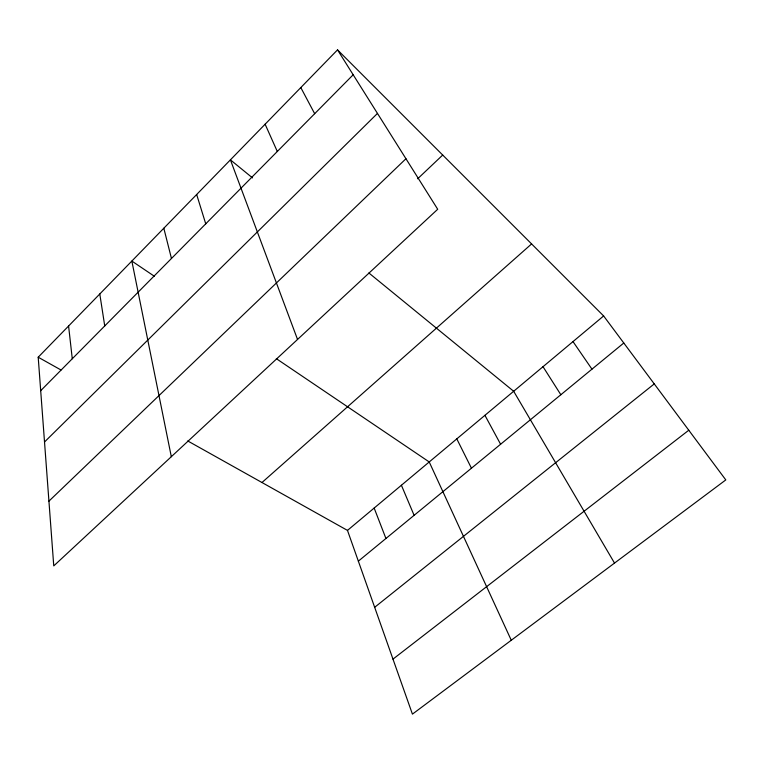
<?xml version="1.0" encoding="UTF-8"?>
<svg xmlns="http://www.w3.org/2000/svg" width="764" height="764" viewBox="0 0 764 764"><rect width="100%" height="100%" fill="white"/><g stroke="black" fill="none" stroke-linecap="round" stroke-linejoin="round"><path stroke-width="1.15" d="M337.526 49.87L437.705 209.26L53.757 565.895L38.2 357.218L337.526 49.87L603.627 315.952L725.8 479.916L412.426 714.13L347.477 530.397L187.763 440.962M40.693 390.69L353.178 74.776M44.522 441.974L377.464 113.416M48.925 501.155L405.951 158.74M417.669 178.776L442.709 155.044M261.976 482.523L531.601 243.926M347.477 530.397L603.627 315.952M358.345 561.158L623.787 343.007M374.666 607.304L654.261 383.9M392.982 659.122L688.784 430.227M38.2 357.218L61.005 369.986M154.414 276.291L131.847 261.059L171.317 456.7M276.339 358.669L429.225 461.953L511.269 640.251M252.502 177.888L230.413 159.848L297.54 339.455M368.888 272.977L513.666 391.263L614.514 563.087M573 341.594L591.966 369.165M543.013 366.691L560.843 394.74M484.93 415.32L500.601 444.247M300.806 87.573L314.673 113.693M456.796 438.88L471.445 468.208M265.118 124.217L277.303 151.482M401.406 485.245L414.107 515.328M374.159 508.05L385.935 538.486M196.663 194.505L205.736 223.833M163.821 228.226L171.461 258.48M99.788 293.978L104.735 325.942M68.588 326.018L72.274 358.755"/></g></svg>
